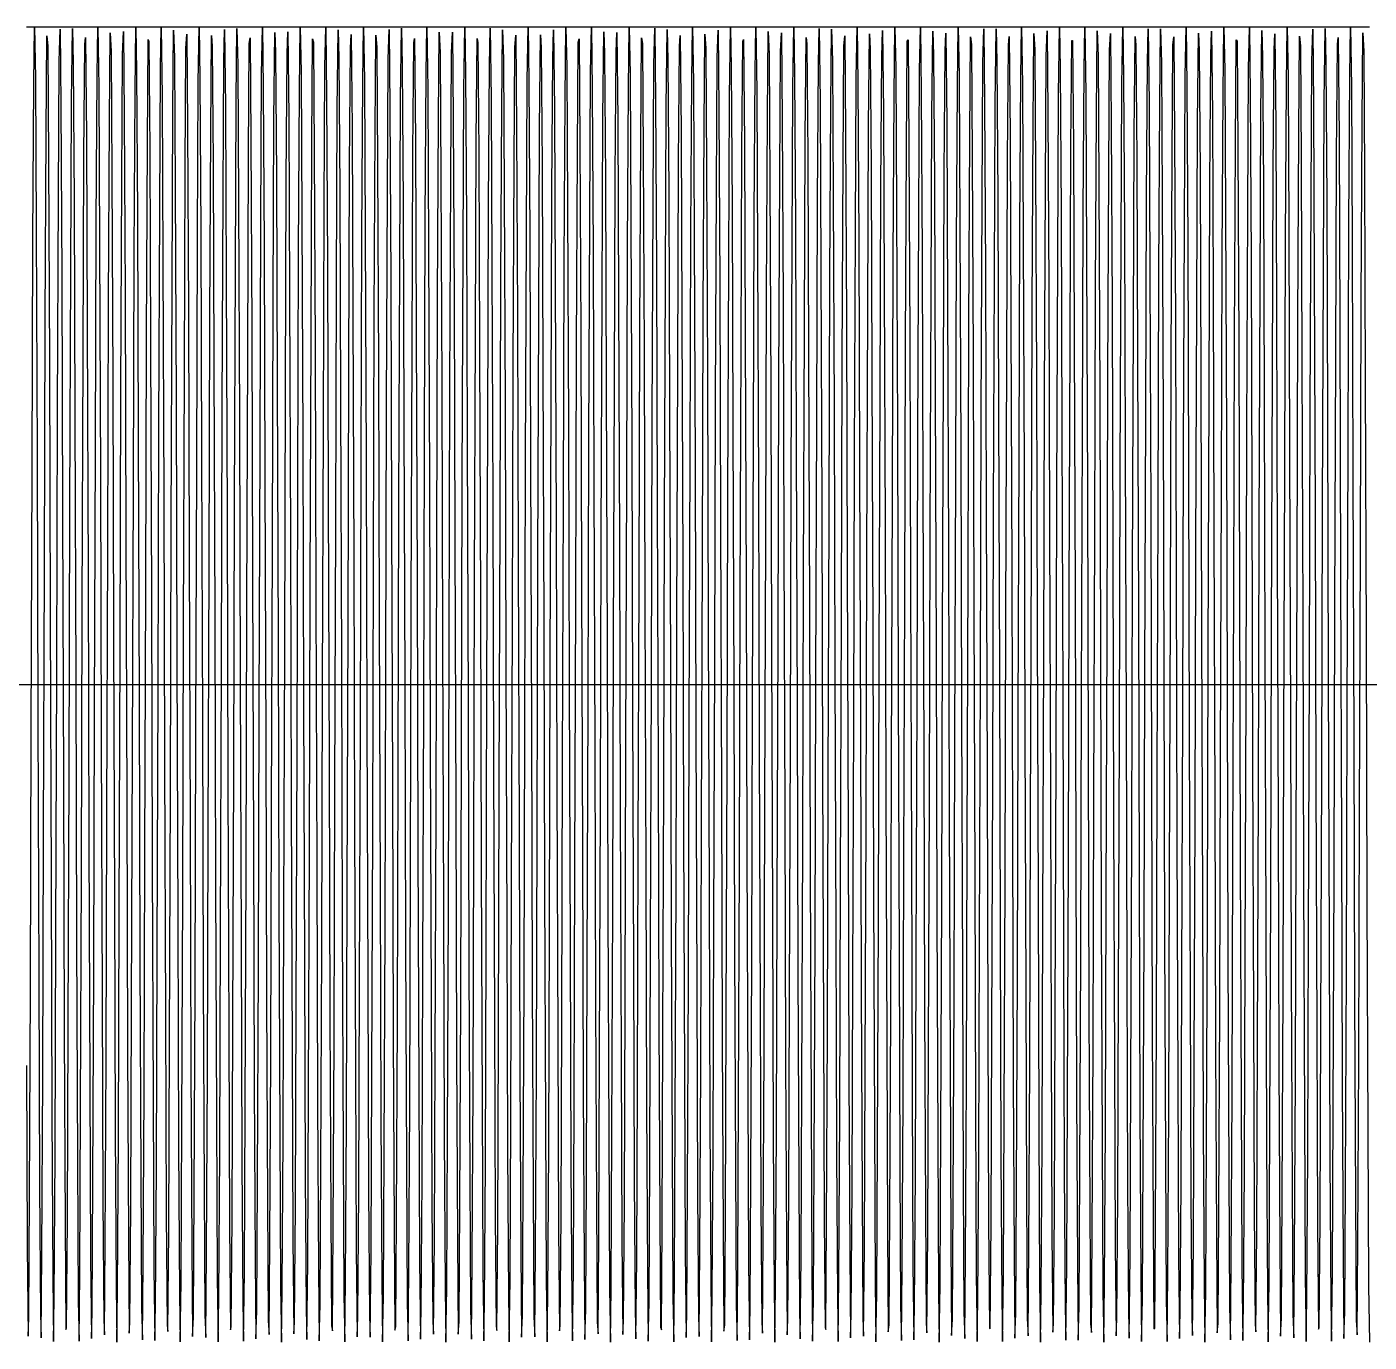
# Model space of a CAD drawing. Header units: metres. Extents: x 5 to 509, y -1 to 159.
# Drawn here: x 443.71 to 460.03, y 95 to 111 of the extents above; entities that cross this region are included whole.
import ezdxf

# ---------------------------------------------------------------- set-up
doc = ezdxf.new("R2010")
doc.units = ezdxf.units.M
doc.linetypes.add('DASHED', pattern=[0.6, 0.35, -0.25])
doc.layers.add('BASE', color=8, linetype='Continuous')
doc.layers.add('WAVE', color=7, linetype='Continuous')

msp = doc.modelspace()

# ---------------------------------------------------------------- linework, layer by layer
at = {"layer": 'BASE'}
msp.add_line((29, 103), (501, 103), dxfattribs=at)
at = {"layer": 'WAVE', "linetype": 'DASHED'}
msp.add_lwpolyline([(443.707, 111), (443.717, 111), (443.727, 111), (443.737, 111), (443.747, 111), (443.757, 111), (443.767, 111), (443.777, 111), (443.787, 111), (443.797, 111), (443.807, 111), (443.817, 111), (443.827, 111), (443.837, 111), (443.847, 111), (443.857, 111), (443.867, 111), (443.877, 111), (443.887, 111), (443.897, 111), (443.907, 111), (443.917, 111), (443.927, 111), (443.937, 111), (443.947, 111), (443.957, 111), (443.967, 111), (443.977, 111), (443.987, 111), (443.997, 111), (444.007, 111), (444.017, 111), (444.027, 111), (444.037, 111), (444.047, 111), (444.057, 111), (444.067, 111), (444.077, 111), (444.087, 111), (444.097, 111), (444.107, 111), (444.117, 111), (444.127, 111), (444.137, 111), (444.147, 111), (444.157, 111), (444.167, 111), (444.177, 111), (444.187, 111), (444.197, 111), (444.207, 111), (444.217, 111), (444.227, 111), (444.237, 111), (444.247, 111), (444.257, 111), (444.267, 111), (444.277, 111), (444.287, 111), (444.297, 111), (444.307, 111), (444.317, 111), (444.327, 111), (444.337, 111), (444.347, 111), (444.357, 111), (444.367, 111), (444.377, 111), (444.387, 111), (444.397, 111), (444.407, 111), (444.417, 111), (444.427, 111), (444.437, 111), (444.447, 111), (444.457, 111), (444.467, 111), (444.477, 111), (444.487, 111), (444.497, 111), (444.507, 111), (444.517, 111), (444.527, 111), (444.537, 111), (444.547, 111), (444.557, 111), (444.567, 111), (444.577, 111), (444.587, 111), (444.597, 111), (444.607, 111), (444.617, 111), (444.627, 111), (444.637, 111), (444.647, 111), (444.657, 111), (444.667, 111), (444.677, 111), (444.687, 111), (444.697, 111), (444.707, 111), (444.717, 111), (444.727, 111), (444.737, 111), (444.747, 111), (444.757, 111), (444.767, 111), (444.777, 111), (444.787, 111), (444.797, 111), (444.807, 111), (444.817, 111), (444.827, 111), (444.837, 111), (444.847, 111), (444.857, 111), (444.867, 111), (444.877, 111), (444.887, 111), (444.897, 111), (444.907, 111), (444.917, 111), (444.927, 111), (444.937, 111), (444.947, 111), (444.957, 111), (444.967, 111), (444.977, 111), (444.987, 111), (444.997, 111), (445.008, 111), (445.018, 111), (445.028, 111), (445.038, 111), (445.048, 111), (445.058, 111), (445.068, 111), (445.078, 111), (445.088, 111), (445.098, 111), (445.108, 111), (445.118, 111), (445.128, 111), (445.138, 111), (445.148, 111), (445.158, 111), (445.168, 111), (445.178, 111), (445.188, 111), (445.198, 111), (445.208, 111), (445.218, 111), (445.228, 111), (445.238, 111), (445.248, 111), (445.258, 111), (445.268, 111), (445.278, 111), (445.288, 111), (445.298, 111), (445.308, 111), (445.318, 111), (445.328, 111), (445.338, 111), (445.348, 111), (445.358, 111), (445.368, 111), (445.378, 111), (445.388, 111), (445.398, 111), (445.408, 111), (445.418, 111), (445.428, 111), (445.438, 111), (445.448, 111), (445.458, 111), (445.468, 111), (445.478, 111), (445.488, 111), (445.498, 111), (445.508, 111), (445.518, 111), (445.528, 111), (445.538, 111), (445.548, 111), (445.558, 111), (445.568, 111), (445.578, 111), (445.588, 111), (445.598, 111), (445.608, 111), (445.618, 111), (445.628, 111), (445.638, 111), (445.648, 111), (445.658, 111), (445.668, 111), (445.678, 111), (445.688, 111), (445.698, 111), (445.708, 111), (445.718, 111), (445.728, 111), (445.738, 111), (445.748, 111), (445.758, 111), (445.768, 111), (445.778, 111), (445.788, 111), (445.798, 111), (445.808, 111), (445.818, 111), (445.828, 111), (445.838, 111), (445.848, 111), (445.858, 111), (445.868, 111), (445.878, 111), (445.888, 111), (445.898, 111), (445.908, 111), (445.918, 111), (445.928, 111), (445.938, 111), (445.948, 111), (445.958, 111), (445.968, 111), (445.978, 111), (445.988, 111), (445.998, 111), (446.008, 111), (446.018, 111), (446.028, 111), (446.038, 111), (446.048, 111), (446.058, 111), (446.068, 111), (446.078, 111), (446.088, 111), (446.098, 111), (446.108, 111), (446.118, 111), (446.128, 111), (446.138, 111), (446.148, 111), (446.158, 111), (446.168, 111), (446.178, 111), (446.188, 111), (446.198, 111), (446.208, 111), (446.218, 111), (446.228, 111), (446.238, 111), (446.248, 111), (446.258, 111), (446.268, 111), (446.278, 111), (446.288, 111), (446.298, 111), (446.308, 111), (446.318, 111), (446.328, 111), (446.338, 111), (446.348, 111), (446.358, 111), (446.368, 111), (446.378, 111), (446.388, 111), (446.398, 111), (446.408, 111), (446.418, 111), (446.428, 111), (446.438, 111), (446.448, 111), (446.458, 111), (446.468, 111), (446.478, 111), (446.488, 111), (446.498, 111), (446.508, 111), (446.518, 111), (446.528, 111), (446.538, 111), (446.548, 111), (446.558, 111), (446.568, 111), (446.578, 111), (446.588, 111), (446.598, 111), (446.608, 111), (446.618, 111), (446.628, 111), (446.638, 111), (446.648, 111), (446.658, 111), (446.668, 111), (446.678, 111), (446.688, 111), (446.698, 111), (446.708, 111), (446.718, 111), (446.728, 111), (446.738, 111), (446.748, 111), (446.758, 111), (446.768, 111), (446.778, 111), (446.788, 111), (446.798, 111), (446.808, 111), (446.818, 111), (446.828, 111), (446.838, 111), (446.848, 111), (446.858, 111), (446.868, 111), (446.878, 111), (446.888, 111), (446.898, 111), (446.908, 111), (446.918, 111), (446.928, 111), (446.938, 111), (446.948, 111), (446.958, 111), (446.968, 111), (446.978, 111), (446.988, 111), (446.998, 111), (447.008, 111), (447.018, 111), (447.028, 111), (447.038, 111), (447.048, 111), (447.058, 111), (447.068, 111), (447.078, 111), (447.088, 111), (447.098, 111), (447.108, 111), (447.118, 111), (447.128, 111), (447.138, 111), (447.148, 111), (447.158, 111), (447.168, 111), (447.178, 111), (447.188, 111), (447.198, 111), (447.208, 111), (447.218, 111), (447.228, 111), (447.238, 111), (447.248, 111), (447.258, 111), (447.268, 111), (447.278, 111), (447.288, 111), (447.298, 111), (447.308, 111), (447.318, 111), (447.328, 111), (447.338, 111), (447.348, 111), (447.358, 111), (447.368, 111), (447.378, 111), (447.388, 111), (447.398, 111), (447.408, 111), (447.418, 111), (447.428, 111), (447.438, 111), (447.448, 111), (447.458, 111), (447.468, 111), (447.478, 111), (447.488, 111), (447.498, 111), (447.508, 111), (447.518, 111), (447.528, 111), (447.538, 111), (447.548, 111), (447.558, 111), (447.568, 111), (447.578, 111), (447.588, 111), (447.598, 111), (447.608, 111), (447.618, 111), (447.628, 111), (447.638, 111), (447.648, 111), (447.658, 111), (447.668, 111), (447.678, 111), (447.688, 111), (447.698, 111), (447.708, 111), (447.718, 111), (447.728, 111), (447.738, 111), (447.748, 111), (447.758, 111), (447.768, 111), (447.778, 111), (447.788, 111), (447.798, 111), (447.808, 111), (447.818, 111), (447.828, 111), (447.838, 111), (447.848, 111), (447.858, 111), (447.868, 111), (447.878, 111), (447.888, 111), (447.898, 111), (447.908, 111), (447.918, 111), (447.928, 111), (447.938, 111), (447.948, 111), (447.958, 111), (447.968, 111), (447.978, 111), (447.988, 111), (447.998, 111), (448.008, 111), (448.018, 111), (448.028, 111), (448.038, 111), (448.048, 111), (448.058, 111), (448.068, 111), (448.078, 111), (448.088, 111), (448.098, 111), (448.108, 111), (448.118, 111), (448.128, 111), (448.138, 111), (448.148, 111), (448.158, 111), (448.168, 111), (448.178, 111), (448.188, 111), (448.198, 111), (448.208, 111), (448.218, 111), (448.228, 111), (448.238, 111), (448.248, 111), (448.258, 111), (448.268, 111), (448.278, 111), (448.288, 111), (448.298, 111), (448.308, 111), (448.318, 111), (448.328, 111), (448.338, 111), (448.348, 111), (448.358, 111), (448.368, 111), (448.378, 111), (448.388, 111), (448.398, 111), (448.408, 111), (448.418, 111), (448.428, 111), (448.438, 111), (448.448, 111), (448.458, 111), (448.468, 111), (448.478, 111), (448.488, 111), (448.498, 111), (448.508, 111), (448.518, 111), (448.528, 111), (448.538, 111), (448.548, 111), (448.558, 111), (448.568, 111), (448.578, 111), (448.588, 111), (448.598, 111), (448.608, 111), (448.618, 111), (448.628, 111), (448.638, 111), (448.648, 111), (448.658, 111), (448.668, 111), (448.678, 111), (448.688, 111), (448.698, 111), (448.708, 111), (448.718, 111), (448.728, 111), (448.738, 111), (448.748, 111), (448.758, 111), (448.768, 111), (448.778, 111), (448.788, 111), (448.798, 111), (448.808, 111), (448.818, 111), (448.828, 111), (448.838, 111), (448.848, 111), (448.858, 111), (448.868, 111), (448.878, 111), (448.888, 111), (448.898, 111), (448.908, 111), (448.918, 111), (448.928, 111), (448.938, 111), (448.948, 111), (448.958, 111), (448.968, 111), (448.978, 111), (448.988, 111), (448.998, 111), (449.008, 111), (449.018, 111), (449.028, 111), (449.038, 111), (449.048, 111), (449.058, 111), (449.068, 111), (449.078, 111), (449.088, 111), (449.098, 111), (449.108, 111), (449.118, 111), (449.128, 111), (449.138, 111), (449.148, 111), (449.158, 111), (449.168, 111), (449.178, 111), (449.188, 111), (449.198, 111), (449.208, 111), (449.218, 111), (449.228, 111), (449.238, 111), (449.248, 111), (449.258, 111), (449.268, 111), (449.278, 111), (449.288, 111), (449.298, 111), (449.308, 111), (449.318, 111), (449.328, 111), (449.338, 111), (449.348, 111), (449.358, 111), (449.368, 111), (449.378, 111), (449.388, 111), (449.398, 111), (449.408, 111), (449.418, 111), (449.428, 111), (449.438, 111), (449.448, 111), (449.458, 111), (449.468, 111), (449.478, 111), (449.488, 111), (449.498, 111), (449.508, 111), (449.518, 111), (449.528, 111), (449.538, 111), (449.548, 111), (449.558, 111), (449.568, 111), (449.578, 111), (449.588, 111), (449.598, 111), (449.608, 111), (449.618, 111), (449.628, 111), (449.638, 111), (449.648, 111), (449.658, 111), (449.668, 111), (449.678, 111), (449.688, 111), (449.698, 111), (449.708, 111), (449.718, 111), (449.728, 111), (449.738, 111), (449.748, 111), (449.758, 111), (449.768, 111), (449.778, 111), (449.788, 111), (449.798, 111), (449.808, 111), (449.818, 111), (449.828, 111), (449.838, 111), (449.848, 111), (449.858, 111), (449.868, 111), (449.878, 111), (449.888, 111), (449.898, 111), (449.908, 111), (449.918, 111), (449.928, 111), (449.938, 111), (449.948, 111), (449.958, 111), (449.968, 111), (449.978, 111), (449.988, 111), (449.998, 111), (450.008, 111), (450.018, 111), (450.028, 111), (450.038, 111), (450.048, 111), (450.058, 111), (450.068, 111), (450.078, 111), (450.088, 111), (450.098, 111), (450.108, 111), (450.118, 111), (450.128, 111), (450.138, 111), (450.148, 111), (450.158, 111), (450.168, 111), (450.178, 111), (450.188, 111), (450.198, 111), (450.208, 111), (450.218, 111), (450.228, 111), (450.238, 111), (450.248, 111), (450.258, 111), (450.268, 111), (450.278, 111), (450.288, 111), (450.298, 111), (450.308, 111), (450.318, 111), (450.328, 111), (450.338, 111), (450.348, 111), (450.358, 111), (450.368, 111), (450.378, 111), (450.388, 111), (450.398, 111), (450.408, 111), (450.418, 111), (450.428, 111), (450.438, 111), (450.448, 111), (450.458, 111), (450.468, 111), (450.478, 111), (450.488, 111), (450.498, 111), (450.508, 111), (450.518, 111), (450.528, 111), (450.538, 111), (450.548, 111), (450.558, 111), (450.568, 111), (450.578, 111), (450.588, 111), (450.598, 111), (450.608, 111), (450.618, 111), (450.628, 111), (450.638, 111), (450.648, 111), (450.658, 111), (450.668, 111), (450.678, 111), (450.688, 111), (450.698, 111), (450.708, 111), (450.718, 111), (450.728, 111), (450.738, 111), (450.748, 111), (450.758, 111), (450.768, 111), (450.778, 111), (450.788, 111), (450.798, 111), (450.808, 111), (450.818, 111), (450.828, 111), (450.838, 111), (450.848, 111), (450.858, 111), (450.868, 111), (450.878, 111), (450.888, 111), (450.898, 111), (450.908, 111), (450.918, 111), (450.928, 111), (450.938, 111), (450.948, 111), (450.958, 111), (450.968, 111), (450.978, 111), (450.988, 111), (450.998, 111), (451.008, 111), (451.018, 111), (451.028, 111), (451.038, 111), (451.048, 111), (451.058, 111), (451.068, 111), (451.078, 111), (451.088, 111), (451.098, 111), (451.108, 111), (451.118, 111), (451.128, 111), (451.138, 111), (451.148, 111), (451.158, 111), (451.168, 111), (451.178, 111), (451.188, 111), (451.198, 111), (451.208, 111), (451.218, 111), (451.228, 111), (451.238, 111), (451.248, 111), (451.258, 111), (451.268, 111), (451.278, 111), (451.288, 111), (451.298, 111), (451.308, 111), (451.318, 111), (451.328, 111), (451.338, 111), (451.348, 111), (451.358, 111), (451.368, 111), (451.378, 111), (451.388, 111), (451.398, 111), (451.408, 111), (451.418, 111), (451.428, 111), (451.438, 111), (451.448, 111), (451.458, 111), (451.468, 111), (451.478, 111), (451.488, 111), (451.498, 111), (451.508, 111), (451.518, 111), (451.528, 111), (451.538, 111), (451.548, 111), (451.558, 111), (451.568, 111), (451.578, 111), (451.588, 111), (451.598, 111), (451.608, 111), (451.618, 111), (451.628, 111), (451.638, 111), (451.648, 111), (451.658, 111), (451.668, 111), (451.678, 111), (451.688, 111), (451.698, 111), (451.708, 111), (451.718, 111), (451.728, 111), (451.738, 111), (451.748, 111), (451.758, 111), (451.768, 111), (451.778, 111), (451.788, 111), (451.798, 111), (451.808, 111), (451.818, 111), (451.828, 111), (451.838, 111), (451.848, 111), (451.858, 111), (451.868, 111), (451.878, 111), (451.888, 111), (451.898, 111), (451.908, 111), (451.918, 111), (451.928, 111), (451.938, 111), (451.948, 111), (451.958, 111), (451.968, 111), (451.978, 111), (451.988, 111), (451.998, 111), (452.008, 111), (452.018, 111), (452.028, 111), (452.038, 111), (452.048, 111), (452.058, 111), (452.068, 111), (452.078, 111), (452.088, 111), (452.098, 111), (452.108, 111), (452.118, 111), (452.128, 111), (452.138, 111), (452.148, 111), (452.158, 111), (452.168, 111), (452.178, 111), (452.188, 111), (452.198, 111), (452.208, 111), (452.218, 111), (452.228, 111), (452.238, 111), (452.248, 111), (452.258, 111), (452.268, 111), (452.278, 111), (452.288, 111), (452.298, 111), (452.308, 111), (452.318, 111), (452.328, 111), (452.338, 111), (452.348, 111), (452.358, 111), (452.368, 111), (452.378, 111), (452.388, 111), (452.398, 111), (452.408, 111), (452.418, 111), (452.428, 111), (452.438, 111), (452.448, 111), (452.458, 111), (452.468, 111), (452.478, 111), (452.488, 111), (452.498, 111), (452.508, 111), (452.518, 111), (452.528, 111), (452.538, 111), (452.548, 111), (452.558, 111), (452.568, 111), (452.578, 111), (452.588, 111), (452.598, 111), (452.608, 111), (452.618, 111), (452.628, 111), (452.638, 111), (452.648, 111), (452.658, 111), (452.668, 111), (452.678, 111), (452.688, 111), (452.698, 111), (452.708, 111), (452.718, 111), (452.728, 111), (452.738, 111), (452.748, 111), (452.758, 111), (452.768, 111), (452.778, 111), (452.788, 111), (452.798, 111), (452.808, 111), (452.818, 111), (452.828, 111), (452.838, 111), (452.848, 111), (452.858, 111), (452.868, 111), (452.878, 111), (452.888, 111), (452.898, 111), (452.908, 111), (452.918, 111), (452.928, 111), (452.938, 111), (452.948, 111), (452.958, 111), (452.968, 111), (452.978, 111), (452.988, 111), (452.998, 111), (453.008, 111), (453.018, 111), (453.028, 111), (453.038, 111), (453.048, 111), (453.058, 111), (453.068, 111), (453.078, 111), (453.088, 111), (453.098, 111), (453.108, 111), (453.118, 111), (453.128, 111), (453.138, 111), (453.148, 111), (453.158, 111), (453.168, 111), (453.178, 111), (453.188, 111), (453.198, 111), (453.208, 111), (453.218, 111), (453.228, 111), (453.238, 111), (453.248, 111), (453.258, 111), (453.268, 111), (453.278, 111), (453.288, 111), (453.298, 111), (453.308, 111), (453.318, 111), (453.328, 111), (453.338, 111), (453.348, 111), (453.358, 111), (453.368, 111), (453.378, 111), (453.388, 111), (453.398, 111), (453.408, 111), (453.418, 111), (453.428, 111), (453.438, 111), (453.448, 111), (453.458, 111), (453.468, 111), (453.478, 111), (453.488, 111), (453.498, 111), (453.508, 111), (453.518, 111), (453.528, 111), (453.538, 111), (453.548, 111), (453.558, 111), (453.568, 111), (453.578, 111), (453.588, 111), (453.598, 111), (453.608, 111), (453.618, 111), (453.628, 111), (453.638, 111), (453.648, 111), (453.658, 111), (453.668, 111), (453.678, 111), (453.688, 111), (453.698, 111), (453.708, 111), (453.718, 111), (453.728, 111), (453.738, 111), (453.748, 111), (453.758, 111), (453.768, 111), (453.778, 111), (453.788, 111), (453.798, 111), (453.808, 111), (453.818, 111), (453.828, 111), (453.838, 111), (453.848, 111), (453.858, 111), (453.868, 111), (453.878, 111), (453.888, 111), (453.898, 111), (453.908, 111), (453.918, 111), (453.928, 111), (453.938, 111), (453.948, 111), (453.958, 111), (453.968, 111), (453.978, 111), (453.988, 111), (453.998, 111), (454.008, 111), (454.018, 111), (454.028, 111), (454.038, 111), (454.048, 111), (454.058, 111), (454.068, 111), (454.078, 111), (454.088, 111), (454.098, 111), (454.108, 111), (454.118, 111), (454.128, 111), (454.138, 111), (454.148, 111), (454.158, 111), (454.168, 111), (454.178, 111), (454.188, 111), (454.198, 111), (454.208, 111), (454.218, 111), (454.228, 111), (454.238, 111), (454.248, 111), (454.258, 111), (454.268, 111), (454.278, 111), (454.288, 111), (454.298, 111), (454.308, 111), (454.318, 111), (454.328, 111), (454.338, 111), (454.348, 111), (454.358, 111), (454.368, 111), (454.378, 111), (454.388, 111), (454.398, 111), (454.408, 111), (454.418, 111), (454.428, 111), (454.438, 111), (454.448, 111), (454.458, 111), (454.468, 111), (454.478, 111), (454.488, 111), (454.498, 111), (454.508, 111), (454.518, 111), (454.528, 111), (454.538, 111), (454.548, 111), (454.558, 111), (454.568, 111), (454.578, 111), (454.588, 111), (454.598, 111), (454.608, 111), (454.618, 111), (454.628, 111), (454.638, 111), (454.648, 111), (454.658, 111), (454.668, 111), (454.678, 111), (454.688, 111), (454.698, 111), (454.708, 111), (454.718, 111), (454.728, 111), (454.738, 111), (454.748, 111), (454.758, 111), (454.768, 111), (454.778, 111), (454.788, 111), (454.798, 111), (454.808, 111), (454.818, 111), (454.828, 111), (454.838, 111), (454.848, 111), (454.858, 111), (454.868, 111), (454.878, 111), (454.888, 111), (454.898, 111), (454.908, 111), (454.918, 111), (454.928, 111), (454.938, 111), (454.948, 111), (454.958, 111), (454.968, 111), (454.978, 111), (454.988, 111), (454.998, 111), (455.008, 111), (455.018, 111), (455.028, 111), (455.038, 111), (455.048, 111), (455.058, 111), (455.068, 111), (455.078, 111), (455.088, 111), (455.098, 111), (455.108, 111), (455.118, 111), (455.128, 111), (455.138, 111), (455.148, 111), (455.158, 111), (455.168, 111), (455.178, 111), (455.188, 111), (455.198, 111), (455.208, 111), (455.218, 111), (455.228, 111), (455.238, 111), (455.248, 111), (455.258, 111), (455.268, 111), (455.278, 111), (455.288, 111), (455.298, 111), (455.308, 111), (455.318, 111), (455.328, 111), (455.338, 111), (455.348, 111), (455.358, 111), (455.368, 111), (455.378, 111), (455.388, 111), (455.398, 111), (455.408, 111), (455.418, 111), (455.428, 111), (455.438, 111), (455.448, 111), (455.458, 111), (455.468, 111), (455.478, 111), (455.488, 111), (455.498, 111), (455.508, 111), (455.518, 111), (455.528, 111), (455.538, 111), (455.548, 111), (455.558, 111), (455.568, 111), (455.578, 111), (455.588, 111), (455.598, 111), (455.608, 111), (455.618, 111), (455.628, 111), (455.638, 111), (455.648, 111), (455.658, 111), (455.668, 111), (455.678, 111), (455.688, 111), (455.698, 111), (455.708, 111), (455.718, 111), (455.728, 111), (455.738, 111), (455.748, 111), (455.758, 111), (455.768, 111), (455.778, 111), (455.788, 111), (455.798, 111), (455.808, 111), (455.818, 111), (455.828, 111), (455.838, 111), (455.848, 111), (455.858, 111), (455.868, 111), (455.878, 111), (455.888, 111), (455.898, 111), (455.908, 111), (455.918, 111), (455.928, 111), (455.938, 111), (455.948, 111), (455.958, 111), (455.968, 111), (455.978, 111), (455.988, 111), (455.998, 111), (456.008, 111), (456.018, 111), (456.028, 111), (456.038, 111), (456.048, 111), (456.058, 111), (456.068, 111), (456.078, 111), (456.088, 111), (456.098, 111), (456.108, 111), (456.118, 111), (456.128, 111), (456.138, 111), (456.148, 111), (456.158, 111), (456.168, 111), (456.178, 111), (456.188, 111), (456.198, 111), (456.208, 111), (456.218, 111), (456.228, 111), (456.238, 111), (456.248, 111), (456.258, 111), (456.268, 111), (456.278, 111), (456.288, 111), (456.298, 111), (456.308, 111), (456.318, 111), (456.328, 111), (456.338, 111), (456.348, 111), (456.358, 111), (456.368, 111), (456.378, 111), (456.388, 111), (456.398, 111), (456.408, 111), (456.418, 111), (456.428, 111), (456.438, 111), (456.448, 111), (456.458, 111), (456.468, 111), (456.478, 111), (456.488, 111), (456.498, 111), (456.508, 111), (456.518, 111), (456.528, 111), (456.538, 111), (456.548, 111), (456.558, 111), (456.568, 111), (456.578, 111), (456.588, 111), (456.598, 111), (456.608, 111), (456.618, 111), (456.628, 111), (456.638, 111), (456.648, 111), (456.658, 111), (456.668, 111), (456.678, 111), (456.688, 111), (456.698, 111), (456.708, 111), (456.718, 111), (456.728, 111), (456.738, 111), (456.748, 111), (456.758, 111), (456.768, 111), (456.778, 111), (456.788, 111), (456.798, 111), (456.808, 111), (456.818, 111), (456.828, 111), (456.838, 111), (456.848, 111), (456.858, 111), (456.868, 111), (456.878, 111), (456.888, 111), (456.898, 111), (456.908, 111), (456.918, 111), (456.928, 111), (456.938, 111), (456.948, 111), (456.958, 111), (456.968, 111), (456.978, 111), (456.988, 111), (456.998, 111), (457.008, 111), (457.018, 111), (457.028, 111), (457.038, 111), (457.048, 111), (457.058, 111), (457.068, 111), (457.078, 111), (457.088, 111), (457.098, 111), (457.108, 111), (457.118, 111), (457.128, 111), (457.138, 111), (457.148, 111), (457.158, 111), (457.168, 111), (457.178, 111), (457.188, 111), (457.198, 111), (457.208, 111), (457.218, 111), (457.228, 111), (457.238, 111), (457.248, 111), (457.258, 111), (457.268, 111), (457.278, 111), (457.288, 111), (457.298, 111), (457.308, 111), (457.318, 111), (457.328, 111), (457.338, 111), (457.348, 111), (457.358, 111), (457.368, 111), (457.378, 111), (457.388, 111), (457.398, 111), (457.408, 111), (457.418, 111), (457.428, 111), (457.438, 111), (457.448, 111), (457.458, 111), (457.468, 111), (457.478, 111), (457.488, 111), (457.498, 111), (457.508, 111), (457.518, 111), (457.528, 111), (457.538, 111), (457.548, 111), (457.558, 111), (457.568, 111), (457.578, 111), (457.588, 111), (457.598, 111), (457.608, 111), (457.618, 111), (457.628, 111), (457.638, 111), (457.648, 111), (457.658, 111), (457.668, 111), (457.678, 111), (457.688, 111), (457.698, 111), (457.708, 111), (457.718, 111), (457.728, 111), (457.738, 111), (457.748, 111), (457.758, 111), (457.768, 111), (457.778, 111), (457.788, 111), (457.798, 111), (457.808, 111), (457.818, 111), (457.828, 111), (457.838, 111), (457.848, 111), (457.858, 111), (457.868, 111), (457.878, 111), (457.888, 111), (457.898, 111), (457.908, 111), (457.918, 111), (457.928, 111), (457.938, 111), (457.948, 111), (457.958, 111), (457.968, 111), (457.978, 111), (457.988, 111), (457.998, 111), (458.008, 111), (458.018, 111), (458.028, 111), (458.038, 111), (458.048, 111), (458.058, 111), (458.068, 111), (458.078, 111), (458.088, 111), (458.098, 111), (458.108, 111), (458.118, 111), (458.128, 111), (458.138, 111), (458.148, 111), (458.158, 111), (458.168, 111), (458.178, 111), (458.188, 111), (458.198, 111), (458.208, 111), (458.218, 111), (458.228, 111), (458.238, 111), (458.248, 111), (458.258, 111), (458.268, 111), (458.278, 111), (458.288, 111), (458.298, 111), (458.308, 111), (458.318, 111), (458.328, 111), (458.338, 111), (458.348, 111), (458.358, 111), (458.368, 111), (458.378, 111), (458.388, 111), (458.398, 111), (458.408, 111), (458.418, 111), (458.428, 111), (458.438, 111), (458.448, 111), (458.458, 111), (458.468, 111), (458.478, 111), (458.488, 111), (458.498, 111), (458.508, 111), (458.518, 111), (458.528, 111), (458.538, 111), (458.548, 111), (458.558, 111), (458.568, 111), (458.578, 111), (458.588, 111), (458.598, 111), (458.608, 111), (458.618, 111), (458.628, 111), (458.638, 111), (458.648, 111), (458.658, 111), (458.668, 111), (458.678, 111), (458.688, 111), (458.698, 111), (458.708, 111), (458.718, 111), (458.728, 111), (458.738, 111), (458.748, 111), (458.758, 111), (458.768, 111), (458.778, 111), (458.788, 111), (458.798, 111), (458.808, 111), (458.818, 111), (458.828, 111), (458.838, 111), (458.848, 111), (458.858, 111), (458.868, 111), (458.878, 111), (458.888, 111), (458.898, 111), (458.908, 111), (458.918, 111), (458.928, 111), (458.938, 111), (458.948, 111), (458.958, 111), (458.968, 111), (458.978, 111), (458.988, 111), (458.998, 111), (459.008, 111), (459.018, 111), (459.028, 111), (459.038, 111), (459.048, 111), (459.058, 111), (459.068, 111), (459.078, 111), (459.088, 111), (459.098, 111), (459.108, 111), (459.118, 111), (459.128, 111), (459.138, 111), (459.148, 111), (459.158, 111), (459.168, 111), (459.178, 111), (459.188, 111), (459.198, 111), (459.208, 111), (459.218, 111), (459.228, 111), (459.238, 111), (459.248, 111), (459.258, 111), (459.268, 111), (459.278, 111), (459.288, 111), (459.298, 111), (459.308, 111), (459.318, 111), (459.328, 111), (459.338, 111), (459.348, 111), (459.358, 111), (459.368, 111), (459.378, 111), (459.388, 111), (459.398, 111), (459.408, 111), (459.418, 111), (459.428, 111), (459.438, 111), (459.448, 111), (459.458, 111), (459.468, 111), (459.478, 111), (459.488, 111), (459.498, 111), (459.508, 111), (459.518, 111), (459.528, 111), (459.538, 111), (459.548, 111), (459.558, 111), (459.568, 111), (459.578, 111), (459.588, 111), (459.598, 111), (459.608, 111), (459.618, 111), (459.628, 111), (459.638, 111), (459.648, 111), (459.658, 111), (459.668, 111), (459.678, 111), (459.688, 111), (459.698, 111), (459.708, 111), (459.718, 111), (459.728, 111), (459.738, 111), (459.748, 111), (459.758, 111), (459.768, 111), (459.778, 111), (459.788, 111), (459.798, 111), (459.808, 111), (459.818, 111), (459.828, 111), (459.838, 111), (459.848, 111), (459.858, 111), (459.868, 111), (459.878, 111), (459.888, 111), (459.898, 111), (459.908, 111), (459.918, 111), (459.928, 111), (459.938, 111), (459.948, 111), (459.958, 111), (459.968, 111), (459.978, 111), (459.988, 111), (459.998, 111), (460.008, 111), (460.018, 111), (460.028, 111), (460.038, 111)], dxfattribs=at)
at = {"layer": 'WAVE'}
msp.add_lwpolyline([(443.707, 98.366), (443.717, 96.157), (443.727, 95.074), (443.737, 95.295), (443.747, 96.783), (443.757, 99.294), (443.767, 102.415), (443.777, 105.632), (443.787, 108.416), (443.797, 110.309), (443.807, 111), (443.817, 110.374), (443.827, 108.536), (443.837, 105.787), (443.847, 102.579), (443.857, 99.441), (443.867, 96.888), (443.877, 95.341), (443.887, 95.053), (443.897, 96.073), (443.907, 98.233), (443.917, 101.176), (443.927, 104.42), (443.937, 107.43), (443.947, 109.711), (443.957, 110.889), (443.967, 110.768), (443.977, 109.37), (443.987, 106.923), (443.997, 103.832), (444.007, 100.603), (444.017, 97.769), (444.027, 95.795), (444.037, 95.007), (444.047, 95.533), (444.057, 97.288), (444.067, 99.983), (444.077, 103.173), (444.087, 106.336), (444.097, 108.949), (444.107, 110.584), (444.117, 110.971), (444.127, 110.047), (444.137, 107.964), (444.147, 105.064), (444.157, 101.824), (444.167, 98.778), (444.177, 96.427), (444.187, 95.156), (444.197, 95.176), (444.207, 96.484), (444.217, 98.863), (444.227, 101.923), (444.237, 105.16), (444.247, 108.041), (444.257, 110.094), (444.267, 110.979), (444.277, 110.552), (444.287, 108.882), (444.297, 106.245), (444.307, 103.074), (444.317, 99.891), (444.327, 97.219), (444.337, 95.498), (444.347, 95.012), (444.357, 95.839), (444.367, 97.844), (444.377, 100.698), (444.387, 103.93), (444.397, 107.01), (444.407, 109.429), (444.417, 110.791), (444.427, 110.872), (444.437, 109.657), (444.447, 107.347), (444.457, 104.322), (444.467, 101.08), (444.477, 98.153), (444.487, 96.024), (444.497, 95.043), (444.507, 95.37), (444.517, 96.953), (444.527, 99.53), (444.537, 102.678), (444.547, 105.88), (444.557, 108.607), (444.567, 110.412), (444.577, 110.998), (444.587, 110.268), (444.597, 108.342), (444.607, 105.538), (444.617, 102.316), (444.627, 99.207), (444.637, 96.721), (444.647, 95.269), (444.657, 95.088), (444.667, 96.209), (444.677, 98.447), (444.687, 101.434), (444.697, 104.679), (444.707, 107.647), (444.717, 109.851), (444.727, 110.928), (444.737, 110.701), (444.747, 109.207), (444.757, 106.691), (444.767, 103.569), (444.777, 100.353), (444.787, 97.572), (444.797, 95.684), (444.807, 95), (444.817, 95.632), (444.827, 97.476), (444.837, 100.229), (444.847, 103.437), (444.857, 106.574), (444.867, 109.122), (444.877, 110.664), (444.887, 110.945), (444.897, 109.919), (444.907, 107.754), (444.917, 104.808), (444.927, 101.564), (444.937, 98.556), (444.947, 96.28), (444.957, 95.109), (444.967, 95.236), (444.977, 96.64), (444.987, 99.091), (444.997, 102.185), (445.008, 105.412), (445.018, 108.243), (445.028, 110.212), (445.038, 110.994), (445.048, 110.461), (445.058, 108.7), (445.068, 106.002), (445.078, 102.81), (445.088, 99.649), (445.098, 97.04), (445.108, 95.411), (445.118, 95.03), (445.128, 95.96), (445.138, 98.049), (445.148, 100.952), (445.158, 104.192), (445.168, 107.236), (445.178, 109.583), (445.188, 110.847), (445.198, 110.82), (445.208, 109.507), (445.218, 107.123), (445.228, 104.061), (445.238, 100.825), (445.248, 97.946), (445.258, 95.899), (445.268, 95.02), (445.278, 95.453), (445.288, 97.129), (445.298, 99.77), (445.308, 102.942), (445.318, 106.124), (445.328, 108.792), (445.338, 110.507), (445.348, 110.988), (445.358, 110.154), (445.368, 108.143), (445.378, 105.286), (445.388, 102.053), (445.398, 98.976), (445.408, 96.561), (445.418, 95.205), (445.428, 95.131), (445.438, 96.352), (445.448, 98.667), (445.458, 101.694), (445.468, 104.936), (445.478, 107.86), (445.488, 109.984), (445.498, 110.959), (445.508, 110.625), (445.518, 109.037), (445.528, 106.455), (445.538, 103.305), (445.548, 100.105), (445.558, 97.381), (445.568, 95.582), (445.578, 95.002), (445.588, 95.739), (445.598, 97.67), (445.608, 100.478), (445.618, 103.7), (445.628, 106.808), (445.638, 109.289), (445.648, 110.736), (445.658, 110.909), (445.668, 109.782), (445.678, 107.539), (445.688, 104.55), (445.698, 101.305), (445.708, 98.339), (445.718, 96.14), (445.728, 95.07), (445.738, 95.304), (445.748, 96.804), (445.758, 99.323), (445.768, 102.447), (445.778, 105.663), (445.788, 108.44), (445.798, 110.322), (445.808, 111), (445.818, 110.362), (445.828, 108.512), (445.838, 105.756), (445.848, 102.547), (445.858, 99.412), (445.868, 96.867), (445.878, 95.331), (445.888, 95.057), (445.898, 96.09), (445.908, 98.259), (445.918, 101.208), (445.928, 104.452), (445.938, 107.457), (445.948, 109.729), (445.958, 110.894), (445.968, 110.76), (445.978, 109.35), (445.988, 106.895), (445.998, 103.799), (446.008, 100.572), (446.018, 97.744), (446.028, 95.781), (446.038, 95.006), (446.048, 95.545), (446.058, 97.311), (446.068, 100.013), (446.078, 103.206), (446.088, 106.365), (446.098, 108.971), (446.108, 110.595), (446.118, 110.969), (446.128, 110.032), (446.138, 107.938), (446.148, 105.032), (446.158, 101.792), (446.168, 98.75), (446.178, 96.408), (446.188, 95.15), (446.198, 95.183), (446.208, 96.503), (446.218, 98.891), (446.228, 101.955), (446.238, 105.191), (446.248, 108.067), (446.258, 110.109), (446.268, 110.981), (446.278, 110.541), (446.288, 108.86), (446.298, 106.215), (446.308, 103.041), (446.318, 99.861), (446.328, 97.196), (446.338, 95.487), (446.348, 95.013), (446.358, 95.854), (446.368, 97.869), (446.378, 100.729), (446.388, 103.963), (446.398, 107.038), (446.408, 109.449), (446.418, 110.799), (446.428, 110.866), (446.438, 109.639), (446.448, 107.32), (446.458, 104.29), (446.468, 101.048), (446.478, 98.127), (446.488, 96.008), (446.498, 95.039), (446.508, 95.38), (446.518, 96.974), (446.528, 99.56), (446.538, 102.711), (446.548, 105.91), (446.558, 108.63), (446.568, 110.424), (446.578, 110.997), (446.588, 110.254), (446.598, 108.318), (446.608, 105.507), (446.618, 102.283), (446.628, 99.178), (446.638, 96.701), (446.648, 95.26), (446.658, 95.093), (446.668, 96.226), (446.678, 98.474), (446.688, 101.466), (446.698, 104.711), (446.708, 107.674), (446.718, 109.868), (446.728, 110.933), (446.738, 110.692), (446.748, 109.186), (446.758, 106.662), (446.768, 103.536), (446.778, 100.322), (446.788, 97.548), (446.798, 95.671), (446.808, 95), (446.818, 95.645), (446.828, 97.5), (446.838, 100.259), (446.848, 103.47), (446.858, 106.603), (446.868, 109.143), (446.878, 110.673), (446.888, 110.941), (446.898, 109.902), (446.908, 107.728), (446.918, 104.776), (446.928, 101.532), (446.938, 98.529), (446.948, 96.262), (446.958, 95.103), (446.968, 95.244), (446.978, 96.66), (446.988, 99.119), (446.998, 102.217), (447.008, 105.444), (447.018, 108.268), (447.028, 110.226), (447.038, 110.995), (447.048, 110.449), (447.058, 108.677), (447.068, 105.972), (447.078, 102.778), (447.088, 99.62), (447.098, 97.018), (447.108, 95.4), (447.118, 95.033), (447.128, 95.976), (447.138, 98.075), (447.148, 100.984), (447.158, 104.224), (447.168, 107.263), (447.178, 109.601), (447.188, 110.853), (447.198, 110.813), (447.208, 109.488), (447.218, 107.095), (447.228, 104.029), (447.238, 100.793), (447.248, 97.921), (447.258, 95.884), (447.268, 95.017), (447.278, 95.464), (447.288, 97.151), (447.298, 99.8), (447.308, 102.975), (447.318, 106.154), (447.328, 108.815), (447.338, 110.519), (447.348, 110.986), (447.358, 110.139), (447.368, 108.118), (447.378, 105.255), (447.388, 102.021), (447.398, 98.948), (447.408, 96.542), (447.418, 95.198), (447.428, 95.137), (447.438, 96.37), (447.448, 98.694), (447.458, 101.726), (447.468, 104.968), (447.478, 107.886), (447.488, 110), (447.498, 110.962), (447.508, 110.615), (447.518, 109.015), (447.528, 106.426), (447.538, 103.273), (447.548, 100.075), (447.558, 97.358), (447.568, 95.57), (447.578, 95.003), (447.588, 95.753), (447.598, 97.694), (447.608, 100.509), (447.618, 103.733), (447.628, 106.837), (447.638, 109.309), (447.648, 110.744), (447.658, 110.905), (447.668, 109.765), (447.678, 107.512), (447.688, 104.518), (447.698, 101.273), (447.708, 98.313), (447.718, 96.123), (447.728, 95.065), (447.738, 95.313), (447.748, 96.824), (447.758, 99.352), (447.768, 102.48), (447.778, 105.693), (447.788, 108.464), (447.798, 110.335), (447.808, 111), (447.818, 110.349), (447.828, 108.488), (447.838, 105.725), (447.848, 102.514), (447.858, 99.382), (447.868, 96.846), (447.878, 95.322), (447.888, 95.061), (447.898, 96.106), (447.908, 98.285), (447.918, 101.24), (447.928, 104.484), (447.938, 107.484), (447.948, 109.747), (447.958, 110.899), (447.968, 110.752), (447.978, 109.33), (447.988, 106.866), (447.998, 103.767), (448.008, 100.541), (448.018, 97.72), (448.028, 95.767), (448.038, 95.004), (448.048, 95.557), (448.058, 97.334), (448.068, 100.043), (448.078, 103.239), (448.088, 106.395), (448.098, 108.993), (448.108, 110.605), (448.118, 110.966), (448.128, 110.016), (448.138, 107.912), (448.148, 105.001), (448.158, 101.76), (448.168, 98.723), (448.178, 96.389), (448.188, 95.144), (448.198, 95.19), (448.208, 96.522), (448.218, 98.919), (448.228, 101.987), (448.238, 105.222), (448.248, 108.092), (448.258, 110.124), (448.268, 110.984), (448.278, 110.53), (448.288, 108.838), (448.298, 106.185), (448.308, 103.009), (448.318, 99.831), (448.328, 97.174), (448.338, 95.476), (448.348, 95.015), (448.358, 95.868), (448.368, 97.895), (448.378, 100.761), (448.388, 103.995), (448.398, 107.066), (448.408, 109.468), (448.418, 110.806), (448.428, 110.86), (448.438, 109.62), (448.448, 107.292), (448.458, 104.258), (448.468, 101.016), (448.478, 98.102), (448.488, 95.992), (448.498, 95.036), (448.508, 95.39), (448.518, 96.996), (448.528, 99.589), (448.538, 102.744), (448.548, 105.94), (448.558, 108.654), (448.568, 110.437), (448.578, 110.996), (448.588, 110.24), (448.598, 108.294), (448.608, 105.476), (448.618, 102.251), (448.628, 99.149), (448.638, 96.681), (448.648, 95.252), (448.658, 95.098), (448.668, 96.244), (448.678, 98.501), (448.688, 101.498), (448.698, 104.743), (448.708, 107.7), (448.718, 109.885), (448.728, 110.937), (448.738, 110.683), (448.748, 109.165), (448.758, 106.633), (448.768, 103.504), (448.778, 100.291), (448.788, 97.524), (448.798, 95.658), (448.808, 95), (448.818, 95.658), (448.828, 97.523), (448.838, 100.29), (448.848, 103.502), (448.858, 106.632), (448.868, 109.164), (448.878, 110.682), (448.888, 110.937), (448.898, 109.886), (448.908, 107.701), (448.918, 104.744), (448.928, 101.5), (448.938, 98.502), (448.948, 96.244), (448.958, 95.098), (448.968, 95.252), (448.978, 96.68), (448.988, 99.148), (448.998, 102.25), (449.008, 105.475), (449.018, 108.293), (449.028, 110.24), (449.038, 110.996), (449.048, 110.437), (449.058, 108.654), (449.068, 105.942), (449.078, 102.745), (449.088, 99.59), (449.098, 96.996), (449.108, 95.39), (449.118, 95.036), (449.128, 95.992), (449.138, 98.101), (449.148, 101.015), (449.158, 104.257), (449.168, 107.291), (449.178, 109.62), (449.188, 110.859), (449.198, 110.806), (449.208, 109.469), (449.218, 107.067), (449.228, 103.996), (449.238, 100.762), (449.248, 97.896), (449.258, 95.869), (449.268, 95.015), (449.278, 95.475), (449.288, 97.173), (449.298, 99.83), (449.308, 103.008), (449.318, 106.184), (449.328, 108.837), (449.338, 110.53), (449.348, 110.984), (449.358, 110.124), (449.368, 108.093), (449.378, 105.224), (449.388, 101.989), (449.398, 98.92), (449.408, 96.522), (449.418, 95.191), (449.428, 95.143), (449.438, 96.389), (449.448, 98.722), (449.458, 101.758), (449.468, 104.999), (449.478, 107.911), (449.488, 110.015), (449.498, 110.965), (449.508, 110.605), (449.518, 108.994), (449.528, 106.396), (449.538, 103.24), (449.548, 100.044), (449.558, 97.335), (449.568, 95.557), (449.578, 95.004), (449.588, 95.767), (449.598, 97.719), (449.608, 100.54), (449.618, 103.765), (449.628, 106.865), (449.638, 109.329), (449.648, 110.752), (449.658, 110.899), (449.668, 109.747), (449.678, 107.485), (449.688, 104.486), (449.698, 101.241), (449.708, 98.286), (449.718, 96.107), (449.728, 95.061), (449.738, 95.322), (449.748, 96.845), (449.758, 99.381), (449.768, 102.513), (449.778, 105.724), (449.788, 108.488), (449.798, 110.348), (449.808, 111), (449.818, 110.336), (449.828, 108.465), (449.838, 105.695), (449.848, 102.481), (449.858, 99.353), (449.868, 96.825), (449.878, 95.313), (449.888, 95.065), (449.898, 96.123), (449.908, 98.312), (449.918, 101.272), (449.928, 104.516), (449.938, 107.511), (449.948, 109.764), (449.958, 110.904), (449.968, 110.744), (449.978, 109.31), (449.988, 106.838), (449.998, 103.734), (450.008, 100.51), (450.018, 97.695), (450.028, 95.753), (450.038, 95.003), (450.048, 95.569), (450.058, 97.357), (450.068, 100.074), (450.078, 103.271), (450.088, 106.425), (450.098, 109.014), (450.108, 110.615), (450.118, 110.963), (450.128, 110), (450.138, 107.887), (450.148, 104.969), (450.158, 101.727), (450.168, 98.695), (450.178, 96.371), (450.188, 95.138), (450.198, 95.198), (450.208, 96.541), (450.218, 98.947), (450.228, 102.02), (450.238, 105.254), (450.248, 108.117), (450.258, 110.138), (450.268, 110.986), (450.278, 110.519), (450.288, 108.816), (450.298, 106.155), (450.308, 102.976), (450.318, 99.801), (450.328, 97.152), (450.338, 95.465), (450.348, 95.017), (450.358, 95.883), (450.368, 97.92), (450.378, 100.792), (450.388, 104.028), (450.398, 107.094), (450.408, 109.487), (450.418, 110.813), (450.428, 110.853), (450.438, 109.602), (450.448, 107.265), (450.458, 104.225), (450.468, 100.985), (450.478, 98.076), (450.488, 95.977), (450.498, 95.033), (450.508, 95.4), (450.518, 97.017), (450.528, 99.619), (450.538, 102.776), (450.548, 105.971), (450.558, 108.677), (450.568, 110.449), (450.578, 110.995), (450.588, 110.226), (450.598, 108.269), (450.608, 105.445), (450.618, 102.218), (450.628, 99.12), (450.638, 96.661), (450.648, 95.244), (450.658, 95.103), (450.668, 96.261), (450.678, 98.528), (450.688, 101.531), (450.698, 104.775), (450.708, 107.727), (450.718, 109.901), (450.728, 110.941), (450.738, 110.674), (450.748, 109.144), (450.758, 106.604), (450.768, 103.471), (450.778, 100.26), (450.788, 97.501), (450.798, 95.645), (450.808, 95), (450.818, 95.671), (450.828, 97.547), (450.838, 100.321), (450.848, 103.535), (450.858, 106.661), (450.868, 109.185), (450.878, 110.692), (450.888, 110.933), (450.898, 109.869), (450.908, 107.675), (450.918, 104.712), (450.928, 101.468), (450.938, 98.475), (450.948, 96.227), (450.958, 95.093), (450.968, 95.26), (450.978, 96.7), (450.988, 99.177), (450.998, 102.282), (451.008, 105.506), (451.018, 108.317), (451.028, 110.254), (451.038, 110.997), (451.048, 110.425), (451.058, 108.631), (451.068, 105.911), (451.078, 102.712), (451.088, 99.561), (451.098, 96.975), (451.108, 95.38), (451.118, 95.039), (451.128, 96.008), (451.138, 98.126), (451.148, 101.047), (451.158, 104.289), (451.168, 107.319), (451.178, 109.638), (451.188, 110.865), (451.198, 110.799), (451.208, 109.449), (451.218, 107.039), (451.228, 103.964), (451.238, 100.731), (451.248, 97.87), (451.258, 95.854), (451.268, 95.013), (451.278, 95.487), (451.288, 97.196), (451.298, 99.86), (451.308, 103.04), (451.318, 106.214), (451.328, 108.859), (451.338, 110.541), (451.348, 110.982), (451.358, 110.109), (451.368, 108.068), (451.378, 105.192), (451.388, 101.956), (451.398, 98.892), (451.408, 96.503), (451.418, 95.184), (451.428, 95.15), (451.438, 96.407), (451.448, 98.749), (451.458, 101.791), (451.468, 105.031), (451.478, 107.937), (451.488, 110.031), (451.498, 110.968), (451.508, 110.595), (451.518, 108.972), (451.528, 106.367), (451.538, 103.207), (451.548, 100.014), (451.558, 97.312), (451.568, 95.546), (451.578, 95.005), (451.588, 95.781), (451.598, 97.743), (451.608, 100.571), (451.618, 103.798), (451.628, 106.894), (451.638, 109.349), (451.648, 110.76), (451.658, 110.894), (451.668, 109.73), (451.678, 107.458), (451.688, 104.453), (451.698, 101.209), (451.708, 98.26), (451.718, 96.09), (451.728, 95.057), (451.738, 95.331), (451.748, 96.866), (451.758, 99.411), (451.768, 102.545), (451.778, 105.755), (451.788, 108.511), (451.798, 110.361), (451.808, 111), (451.818, 110.323), (451.828, 108.441), (451.838, 105.664), (451.848, 102.449), (451.858, 99.324), (451.868, 96.805), (451.878, 95.304), (451.888, 95.069), (451.898, 96.14), (451.908, 98.338), (451.918, 101.304), (451.928, 104.548), (451.938, 107.538), (451.948, 109.782), (451.958, 110.909), (451.968, 110.736), (451.978, 109.29), (451.988, 106.809), (451.998, 103.702), (452.008, 100.479), (452.018, 97.671), (452.028, 95.739), (452.038, 95.002), (452.048, 95.581), (452.058, 97.38), (452.068, 100.104), (452.078, 103.304), (452.088, 106.454), (452.098, 109.036), (452.108, 110.625), (452.118, 110.959), (452.128, 109.984), (452.138, 107.861), (452.148, 104.937), (452.158, 101.695), (452.168, 98.668), (452.178, 96.353), (452.188, 95.132), (452.198, 95.205), (452.208, 96.56), (452.218, 98.975), (452.228, 102.052), (452.238, 105.285), (452.248, 108.142), (452.258, 110.153), (452.268, 110.988), (452.278, 110.508), (452.288, 108.793), (452.298, 106.125), (452.308, 102.943), (452.318, 99.771), (452.328, 97.129), (452.338, 95.454), (452.348, 95.02), (452.358, 95.898), (452.368, 97.945), (452.378, 100.824), (452.388, 104.06), (452.398, 107.122), (452.408, 109.506), (452.418, 110.82), (452.428, 110.847), (452.438, 109.583), (452.448, 107.237), (452.458, 104.193), (452.468, 100.953), (452.478, 98.05), (452.488, 95.961), (452.498, 95.03), (452.508, 95.41), (452.518, 97.039), (452.528, 99.648), (452.538, 102.809), (452.548, 106.001), (452.558, 108.7), (452.568, 110.46), (452.578, 110.994), (452.588, 110.212), (452.598, 108.244), (452.608, 105.414), (452.618, 102.186), (452.628, 99.092), (452.638, 96.641), (452.648, 95.236), (452.658, 95.108), (452.668, 96.279), (452.678, 98.555), (452.688, 101.563), (452.698, 104.806), (452.708, 107.753), (452.718, 109.918), (452.728, 110.945), (452.738, 110.664), (452.748, 109.123), (452.758, 106.575), (452.768, 103.438), (452.778, 100.23), (452.788, 97.477), (452.798, 95.633), (452.808, 95), (452.818, 95.684), (452.828, 97.571), (452.838, 100.352), (452.848, 103.568), (452.858, 106.69), (452.868, 109.206), (452.878, 110.7), (452.888, 110.928), (452.898, 109.852), (452.908, 107.648), (452.918, 104.68), (452.928, 101.436), (452.938, 98.448), (452.948, 96.21), (452.958, 95.088), (452.968, 95.268), (452.978, 96.72), (452.988, 99.205), (452.998, 102.315), (453.008, 105.537), (453.018, 108.341), (453.028, 110.267), (453.038, 110.998), (453.048, 110.413), (453.058, 108.608), (453.068, 105.881), (453.078, 102.68), (453.088, 99.531), (453.098, 96.953), (453.108, 95.37), (453.118, 95.042), (453.128, 96.024), (453.138, 98.152), (453.148, 101.079), (453.158, 104.321), (453.168, 107.346), (453.178, 109.656), (453.188, 110.871), (453.198, 110.792), (453.208, 109.43), (453.218, 107.011), (453.228, 103.932), (453.238, 100.699), (453.248, 97.845), (453.258, 95.84), (453.268, 95.012), (453.278, 95.498), (453.288, 97.218), (453.298, 99.89), (453.308, 103.073), (453.318, 106.244), (453.328, 108.882), (453.338, 110.552), (453.348, 110.979), (453.358, 110.094), (453.368, 108.042), (453.378, 105.161), (453.388, 101.924), (453.398, 98.864), (453.408, 96.484), (453.418, 95.177), (453.428, 95.156), (453.438, 96.426), (453.448, 98.777), (453.458, 101.823), (453.468, 105.063), (453.478, 107.963), (453.488, 110.047), (453.498, 110.971), (453.508, 110.585), (453.518, 108.95), (453.528, 106.337), (453.538, 103.175), (453.548, 99.984), (453.558, 97.289), (453.568, 95.534), (453.578, 95.007), (453.588, 95.795), (453.598, 97.768), (453.608, 100.602), (453.618, 103.83), (453.628, 106.922), (453.638, 109.369), (453.648, 110.768), (453.658, 110.889), (453.668, 109.712), (453.678, 107.431), (453.688, 104.421), (453.698, 101.178), (453.708, 98.234), (453.718, 96.074), (453.728, 95.053), (453.738, 95.34), (453.748, 96.887), (453.758, 99.44), (453.768, 102.578), (453.778, 105.786), (453.788, 108.535), (453.798, 110.374), (453.808, 111), (453.818, 110.309), (453.828, 108.417), (453.838, 105.633), (453.848, 102.416), (453.858, 99.295), (453.868, 96.784), (453.878, 95.295), (453.888, 95.074), (453.898, 96.156), (453.908, 98.365), (453.918, 101.336), (453.928, 104.581), (453.938, 107.565), (453.948, 109.799), (453.958, 110.914), (453.968, 110.727), (453.978, 109.27), (453.988, 106.78), (453.998, 103.669), (454.008, 100.448), (454.018, 97.646), (454.028, 95.726), (454.038, 95.002), (454.048, 95.593), (454.058, 97.404), (454.068, 100.134), (454.078, 103.337), (454.088, 106.484), (454.098, 109.057), (454.108, 110.635), (454.118, 110.956), (454.128, 109.968), (454.138, 107.835), (454.148, 104.906), (454.158, 101.663), (454.168, 98.64), (454.178, 96.335), (454.188, 95.126), (454.198, 95.212), (454.208, 96.58), (454.218, 99.003), (454.228, 102.085), (454.238, 105.316), (454.248, 108.167), (454.258, 110.168), (454.268, 110.989), (454.278, 110.497), (454.288, 108.771), (454.298, 106.095), (454.308, 102.911), (454.318, 99.741), (454.328, 97.107), (454.338, 95.443), (454.348, 95.022), (454.358, 95.913), (454.368, 97.97), (454.378, 100.855), (454.388, 104.092), (454.398, 107.15), (454.408, 109.525), (454.418, 110.827), (454.428, 110.841), (454.438, 109.565), (454.448, 107.209), (454.458, 104.161), (454.468, 100.922), (454.478, 98.024), (454.488, 95.946), (454.498, 95.027), (454.508, 95.421), (454.518, 97.061), (454.528, 99.678), (454.538, 102.842), (454.548, 106.031), (454.558, 108.722), (454.568, 110.472), (454.578, 110.993), (454.588, 110.198), (454.598, 108.22), (454.608, 105.382), (454.618, 102.153), (454.628, 99.063), (454.638, 96.621), (454.648, 95.228), (454.658, 95.114), (454.668, 96.297), (454.678, 98.582), (454.688, 101.595), (454.698, 104.838), (454.708, 107.779), (454.718, 109.934), (454.728, 110.948), (454.738, 110.655), (454.748, 109.102), (454.758, 106.546), (454.768, 103.406), (454.778, 100.199), (454.788, 97.453), (454.798, 95.62), (454.808, 95.001), (454.818, 95.697), (454.828, 97.595), (454.838, 100.382), (454.848, 103.6), (454.858, 106.719), (454.868, 109.226), (454.878, 110.709), (454.888, 110.924), (454.898, 109.835), (454.908, 107.622), (454.918, 104.648), (454.928, 101.403), (454.938, 98.421), (454.948, 96.192), (454.958, 95.083), (454.968, 95.277), (454.978, 96.741), (454.988, 99.234), (454.998, 102.347), (455.008, 105.568), (455.018, 108.366), (455.028, 110.281), (455.038, 110.999), (455.048, 110.4), (455.058, 108.585), (455.068, 105.85), (455.078, 102.647), (455.088, 99.502), (455.098, 96.932), (455.108, 95.361), (455.118, 95.046), (455.128, 96.04), (455.138, 98.178), (455.148, 101.11), (455.158, 104.353), (455.168, 107.373), (455.178, 109.674), (455.188, 110.877), (455.198, 110.784), (455.208, 109.411), (455.218, 106.982), (455.228, 103.899), (455.238, 100.668), (455.248, 97.82), (455.258, 95.825), (455.268, 95.01), (455.278, 95.509), (455.288, 97.241), (455.298, 99.92), (455.308, 103.106), (455.318, 106.274), (455.328, 108.904), (455.338, 110.562), (455.348, 110.977), (455.358, 110.079), (455.368, 108.017), (455.378, 105.129), (455.388, 101.891), (455.398, 98.836), (455.408, 96.465), (455.418, 95.17), (455.428, 95.163), (455.438, 96.444), (455.448, 98.805), (455.458, 101.855), (455.468, 105.094), (455.478, 107.988), (455.488, 110.062), (455.498, 110.974), (455.508, 110.574), (455.518, 108.928), (455.528, 106.307), (455.538, 103.142), (455.548, 99.953), (455.558, 97.266), (455.568, 95.522), (455.578, 95.008), (455.588, 95.809), (455.598, 97.793), (455.608, 100.633), (455.618, 103.863), (455.628, 106.951), (455.638, 109.389), (455.648, 110.776), (455.658, 110.883), (455.668, 109.694), (455.678, 107.404), (455.688, 104.389), (455.698, 101.146), (455.708, 98.207), (455.718, 96.058), (455.728, 95.05), (455.738, 95.35), (455.748, 96.908), (455.758, 99.469), (455.768, 102.611), (455.778, 105.816), (455.788, 108.558), (455.798, 110.386), (455.808, 110.999), (455.818, 110.296), (455.828, 108.393), (455.838, 105.602), (455.848, 102.384), (455.858, 99.266), (455.868, 96.763), (455.878, 95.286), (455.888, 95.078), (455.898, 96.173), (455.908, 98.392), (455.918, 101.368), (455.928, 104.613), (455.938, 107.592), (455.948, 109.816), (455.958, 110.919), (455.968, 110.719), (455.978, 109.249), (455.988, 106.751), (455.998, 103.636), (456.008, 100.417), (456.018, 97.622), (456.028, 95.712), (456.038, 95.001), (456.048, 95.606), (456.058, 97.427), (456.068, 100.165), (456.078, 103.369), (456.088, 106.513), (456.098, 109.079), (456.108, 110.644), (456.118, 110.952), (456.128, 109.952), (456.138, 107.809), (456.148, 104.874), (456.158, 101.631), (456.168, 98.613), (456.178, 96.317), (456.188, 95.12), (456.198, 95.22), (456.208, 96.599), (456.218, 99.032), (456.228, 102.117), (456.238, 105.348), (456.248, 108.192), (456.258, 110.182), (456.268, 110.991), (456.278, 110.485), (456.288, 108.748), (456.298, 106.065), (456.308, 102.878), (456.318, 99.711), (456.328, 97.085), (456.338, 95.432), (456.348, 95.024), (456.358, 95.928), (456.368, 97.996), (456.378, 100.886), (456.388, 104.125), (456.398, 107.178), (456.408, 109.544), (456.418, 110.833), (456.428, 110.834), (456.438, 109.546), (456.448, 107.181), (456.458, 104.129), (456.468, 100.89), (456.478, 97.999), (456.488, 95.93), (456.498, 95.025), (456.508, 95.431), (456.518, 97.083), (456.528, 99.708), (456.538, 102.874), (456.548, 106.062), (456.558, 108.745), (456.568, 110.484), (456.578, 110.991), (456.588, 110.184), (456.598, 108.195), (456.608, 105.351), (456.618, 102.121), (456.628, 99.035), (456.638, 96.602), (456.648, 95.221), (456.658, 95.119), (456.668, 96.315), (456.678, 98.61), (456.688, 101.627), (456.698, 104.87), (456.708, 107.806), (456.718, 109.951), (456.728, 110.952), (456.738, 110.645), (456.748, 109.081), (456.758, 106.516), (456.768, 103.373), (456.778, 100.169), (456.788, 97.43), (456.798, 95.607), (456.808, 95.001), (456.818, 95.711), (456.828, 97.619), (456.838, 100.413), (456.848, 103.633), (456.858, 106.748), (456.868, 109.247), (456.878, 110.718), (456.888, 110.919), (456.898, 109.818), (456.908, 107.595), (456.918, 104.616), (456.928, 101.371), (456.938, 98.395), (456.948, 96.175), (456.958, 95.079), (456.968, 95.285), (456.978, 96.761), (456.988, 99.263), (456.998, 102.38), (457.008, 105.599), (457.018, 108.39), (457.028, 110.295), (457.038, 110.999), (457.048, 110.388), (457.058, 108.561), (457.068, 105.82), (457.078, 102.614), (457.088, 99.472), (457.098, 96.911), (457.108, 95.351), (457.118, 95.049), (457.128, 96.056), (457.138, 98.204), (457.148, 101.142), (457.158, 104.385), (457.168, 107.401), (457.178, 109.692), (457.188, 110.883), (457.198, 110.776), (457.208, 109.391), (457.218, 106.954), (457.228, 103.867), (457.238, 100.637), (457.248, 97.796), (457.258, 95.811), (457.268, 95.008), (457.278, 95.521), (457.288, 97.264), (457.298, 99.95), (457.308, 103.138), (457.318, 106.304), (457.328, 108.926), (457.338, 110.573), (457.348, 110.974), (457.358, 110.064), (457.368, 107.991), (457.378, 105.098), (457.388, 101.859), (457.398, 98.808), (457.408, 96.447), (457.418, 95.163), (457.428, 95.169), (457.438, 96.463), (457.448, 98.833), (457.458, 101.888), (457.468, 105.126), (457.478, 108.014), (457.488, 110.077), (457.498, 110.977), (457.508, 110.564), (457.518, 108.906), (457.528, 106.277), (457.538, 103.109), (457.548, 99.923), (457.558, 97.243), (457.568, 95.511), (457.578, 95.01), (457.588, 95.823), (457.598, 97.818), (457.608, 100.664), (457.618, 103.895), (457.628, 106.979), (457.638, 109.408), (457.648, 110.783), (457.658, 110.878), (457.668, 109.676), (457.678, 107.377), (457.688, 104.357), (457.698, 101.114), (457.708, 98.181), (457.718, 96.041), (457.728, 95.046), (457.738, 95.359), (457.748, 96.93), (457.758, 99.498), (457.768, 102.643), (457.778, 105.847), (457.788, 108.582), (457.798, 110.399), (457.808, 110.999), (457.818, 110.283), (457.828, 108.368), (457.838, 105.571), (457.848, 102.351), (457.858, 99.238), (457.868, 96.743), (457.878, 95.278), (457.888, 95.083), (457.898, 96.191), (457.908, 98.418), (457.918, 101.4), (457.928, 104.645), (457.938, 107.619), (457.948, 109.833), (457.958, 110.923), (457.968, 110.71), (457.978, 109.229), (457.988, 106.722), (457.998, 103.604), (458.008, 100.386), (458.018, 97.598), (458.028, 95.699), (458.038, 95.001), (458.048, 95.618), (458.058, 97.451), (458.068, 100.196), (458.078, 103.402), (458.088, 106.542), (458.098, 109.1), (458.108, 110.654), (458.118, 110.949), (458.128, 109.936), (458.138, 107.782), (458.148, 104.842), (458.158, 101.599), (458.168, 98.586), (458.178, 96.299), (458.188, 95.115), (458.198, 95.227), (458.208, 96.619), (458.218, 99.06), (458.228, 102.15), (458.238, 105.379), (458.248, 108.217), (458.258, 110.197), (458.268, 110.992), (458.278, 110.473), (458.288, 108.725), (458.298, 106.035), (458.308, 102.845), (458.318, 99.681), (458.328, 97.063), (458.338, 95.422), (458.348, 95.027), (458.358, 95.944), (458.368, 98.021), (458.378, 100.918), (458.388, 104.157), (458.398, 107.206), (458.408, 109.563), (458.418, 110.84), (458.428, 110.827), (458.438, 109.527), (458.448, 107.153), (458.458, 104.096), (458.468, 100.859), (458.478, 97.973), (458.488, 95.915), (458.498, 95.022), (458.508, 95.442), (458.518, 97.105), (458.528, 99.738), (458.538, 102.907), (458.548, 106.092), (458.558, 108.768), (458.568, 110.495), (458.578, 110.989), (458.588, 110.169), (458.598, 108.17), (458.608, 105.32), (458.618, 102.088), (458.628, 99.007), (458.638, 96.582), (458.648, 95.213), (458.658, 95.125), (458.668, 96.333), (458.678, 98.637), (458.688, 101.659), (458.698, 104.902), (458.708, 107.832), (458.718, 109.967), (458.728, 110.956), (458.738, 110.636), (458.748, 109.06), (458.758, 106.487), (458.768, 103.34), (458.778, 100.138), (458.788, 97.406), (458.798, 95.595), (458.808, 95.002), (458.818, 95.724), (458.828, 97.644), (458.838, 100.444), (458.848, 103.665), (458.858, 106.777), (458.868, 109.267), (458.878, 110.726), (458.888, 110.915), (458.898, 109.801), (458.908, 107.568), (458.918, 104.584), (458.928, 101.339), (458.938, 98.368), (458.948, 96.158), (458.958, 95.074), (458.968, 95.294), (458.978, 96.782), (458.988, 99.292), (458.998, 102.412), (459.008, 105.629), (459.018, 108.414), (459.028, 110.308), (459.038, 111), (459.048, 110.375), (459.058, 108.538), (459.068, 105.789), (459.078, 102.582), (459.088, 99.443), (459.098, 96.89), (459.108, 95.341), (459.118, 95.053), (459.128, 96.072), (459.138, 98.231), (459.148, 101.174), (459.158, 104.418), (459.168, 107.428), (459.178, 109.71), (459.188, 110.888), (459.198, 110.769), (459.208, 109.371), (459.218, 106.926), (459.228, 103.834), (459.238, 100.606), (459.248, 97.771), (459.258, 95.796), (459.268, 95.007), (459.278, 95.532), (459.288, 97.286), (459.298, 99.98), (459.308, 103.171), (459.318, 106.333), (459.328, 108.948), (459.338, 110.583), (459.348, 110.972), (459.358, 110.048), (459.368, 107.966), (459.378, 105.066), (459.388, 101.827), (459.398, 98.78), (459.408, 96.428), (459.418, 95.157), (459.428, 95.176), (459.438, 96.482), (459.448, 98.861), (459.458, 101.92), (459.468, 105.157), (459.478, 108.039), (459.488, 110.093), (459.498, 110.979), (459.508, 110.553), (459.518, 108.884), (459.528, 106.248), (459.538, 103.077), (459.548, 99.893), (459.558, 97.221), (459.568, 95.499), (459.578, 95.011), (459.588, 95.838), (459.598, 97.843), (459.608, 100.696), (459.618, 103.928), (459.628, 107.007), (459.638, 109.428), (459.648, 110.791), (459.658, 110.872), (459.668, 109.658), (459.678, 107.349), (459.688, 104.325), (459.698, 101.082), (459.708, 98.155), (459.718, 96.025), (459.728, 95.043), (459.738, 95.369), (459.748, 96.951), (459.758, 99.528), (459.768, 102.676), (459.778, 105.877), (459.788, 108.605), (459.798, 110.411), (459.808, 110.998), (459.818, 110.269), (459.828, 108.344), (459.838, 105.54), (459.848, 102.318), (459.858, 99.209), (459.868, 96.723), (459.878, 95.269), (459.888, 95.088), (459.898, 96.208), (459.908, 98.445), (459.918, 101.432), (459.928, 104.676), (459.938, 107.645), (459.948, 109.85), (459.958, 110.928), (459.968, 110.701), (459.978, 109.208), (459.988, 106.694), (459.998, 103.571), (460.008, 100.355), (460.018, 97.574), (460.028, 95.685), (460.038, 95)], dxfattribs=at)

doc.saveas('drawing.dxf')
